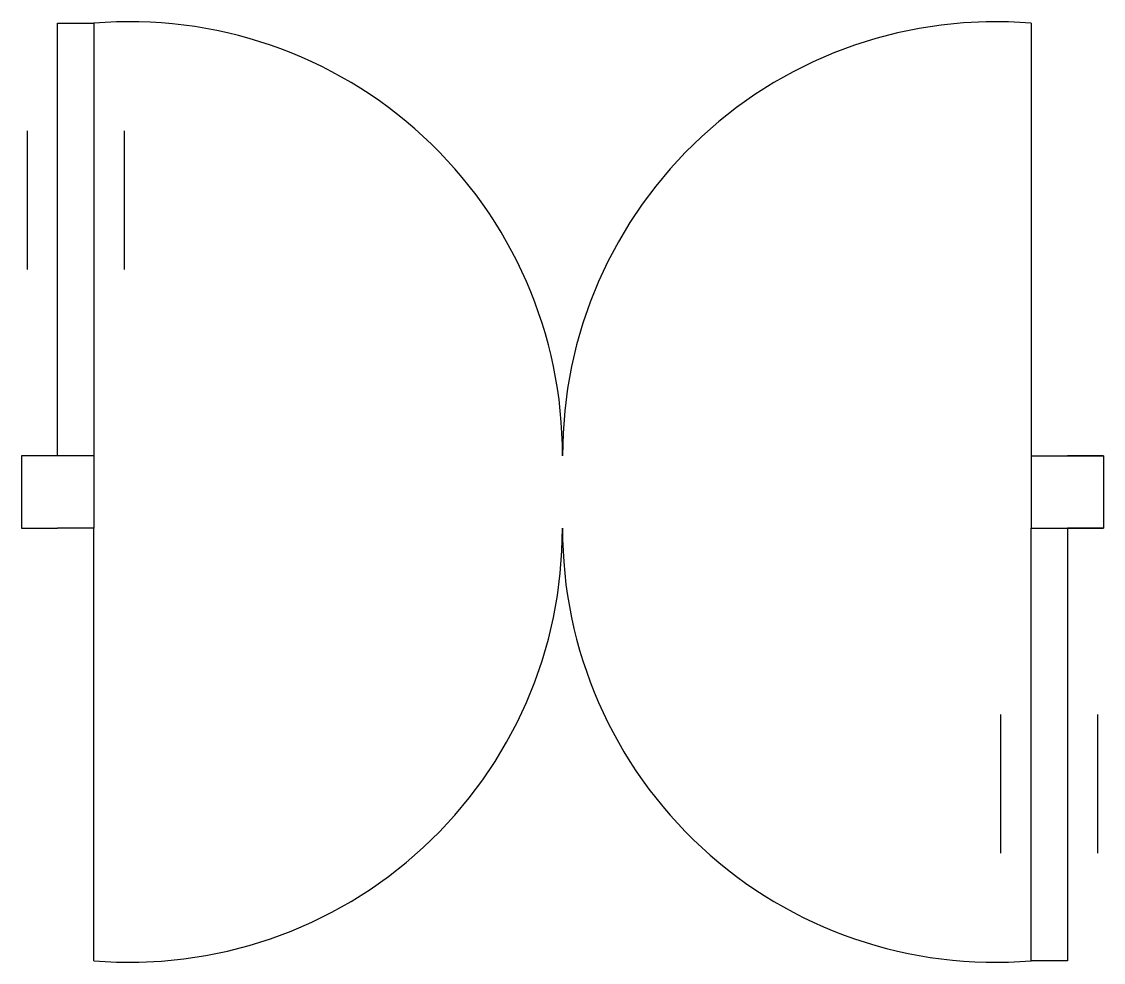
# Model space of a CAD drawing. Extents: x -0.5 to 0.5, y -0.43 to 0.43.
import ezdxf

# ---------------------------------------------------------------- set-up
doc = ezdxf.new("R2010")
doc.units = 0
doc.header["$LTSCALE"] = 1000
doc.header["$MEASUREMENT"] = 0
doc.linetypes.add('DASHED2', pattern=[0.375, 0.25, -0.125])
doc.layers.get('0').update_dxf_attribs({"linetype": 'CONTINUOUS'})

msp = doc.modelspace()

# ---------------------------------------------------------------- linework, layer by layer
for p, q in [((-0.4667, 0.0333), (-0.4667, 0.4333)), ((-0.4667, 0.4333), (-0.4333, 0.4333)), ((-0.4333, 0.4333), (-0.4333, 0.0333)), ((-0.4949, 0.3338), (-0.4949, 0.2055)), ((-0.4051, 0.3338), (-0.4051, 0.2055)), ((-0.5, 0.0333), (-0.5, -0.0333)), ((-0.4333, 0.0333), (-0.5, 0.0333)), ((-0.5, 0.0333), (-0.5, 0.0333)), ((-0.4333, 0.0333), (-0.4667, 0.0333)), ((-0.4333, 0.0333), (-0.4333, -0.0333)), ((0.4333, 0.0333), (0.4333, -0.0333)), ((0.4333, 0.0333), (0.4667, 0.0333)), ((0.4333, 0.0333), (0.5, 0.0333)), ((0.5, 0.0333), (0.4667, 0.0333)), ((0.5, 0.0333), (0.5, -0.0333)), ((0.5, 0.0333), (0.5, 0.0333)), ((-0.5, -0.0333), (-0.5, -0.0333)), ((-0.5, -0.0333), (-0.4667, -0.0333)), ((-0.4333, -0.0333), (-0.4667, -0.0333)), ((0.4333, -0.4333), (0.4333, -0.0333)), ((0.4333, -0.0333), (0.5, -0.0333)), ((0.4333, -0.0333), (0.4667, -0.0333)), ((0.4667, -0.0333), (0.4667, -0.4333)), ((0.5, -0.0333), (0.4667, -0.0333)), ((0.5, -0.0333), (0.5, -0.0333)), ((0.4051, -0.3338), (0.4051, -0.2055)), ((0.4949, -0.3338), (0.4949, -0.2055)), ((0.4667, -0.4333), (0.4333, -0.4333))]:
    msp.add_line(p, q)
at = {"linetype": 'DASHED2'}
for p, q in [((0.4333, 0.4333), (0.4333, 0.0333)), ((-0.4333, -0.4333), (-0.4333, -0.0333))]:
    msp.add_line(p, q, dxfattribs=at)
for centre, start, end in [((-0.4, 0.0347), 359.8007, 94.7805), ((0.4, -0.0347), 179.8007, 274.7805)]:
    msp.add_arc(centre, 0.4, start, end)
for centre, start, end in [((0.4, 0.0347), 85.2195, 180.1993), ((-0.4, -0.0347), 265.2195, 0.1993)]:
    msp.add_arc(centre, 0.4, start, end, dxfattribs=at)

doc.saveas('drawing.dxf')
